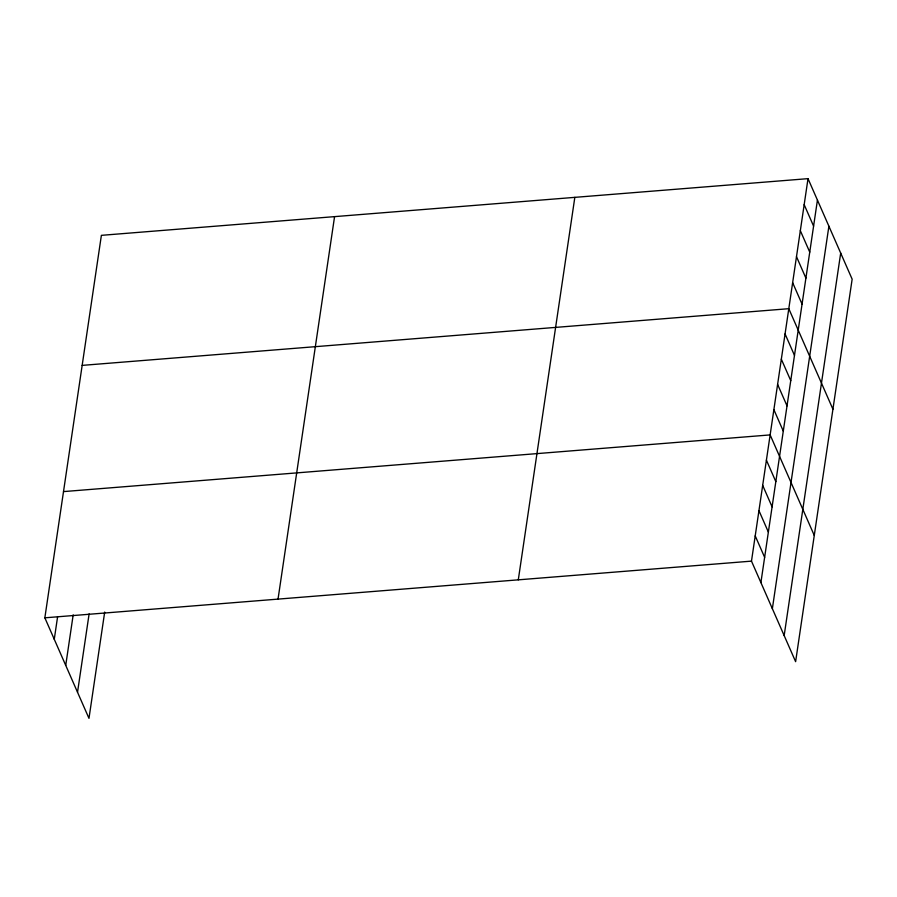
<?xml version="1.0" encoding="UTF-8"?>
<svg xmlns="http://www.w3.org/2000/svg" width="897" height="897" viewBox="0 0 897 897"><rect width="100%" height="100%" fill="white"/><g stroke="black" fill="none" stroke-linecap="round" stroke-linejoin="round"><path stroke-width="1.35" d="M104.691 612.068L88.982 718.351L44.85 617.82L101.383 235.339L808.018 178.649L852.15 279.18L795.617 661.661L751.484 561.13L808.018 178.649M54.269 639.281L57.61 616.688M65.728 665.372L73.184 614.882M77.523 692.26L89.117 613.873M278.036 599.106L334.57 216.626M518.298 579.832L574.831 197.351M760.903 582.579L817.436 200.098M772.362 608.682L828.895 226.201M784.169 635.569L840.691 253.089M82.165 365.382L788.799 308.691L832.932 409.223M63.508 491.601L770.142 434.91L814.274 535.442M44.85 617.82L751.484 561.13M804.172 204.651L813.59 226.111M800.326 230.664L809.744 252.113M796.491 256.665L805.91 278.126M792.645 282.678L802.064 304.139M785.066 333.931L794.484 355.391M781.332 359.181L790.75 380.631M777.609 384.421L787.028 405.87M773.876 409.66L783.294 431.121M766.408 460.15L775.827 481.611M762.685 485.4L772.104 506.85M758.952 510.64L768.37 532.089M755.218 535.879L764.636 557.34"/></g></svg>
